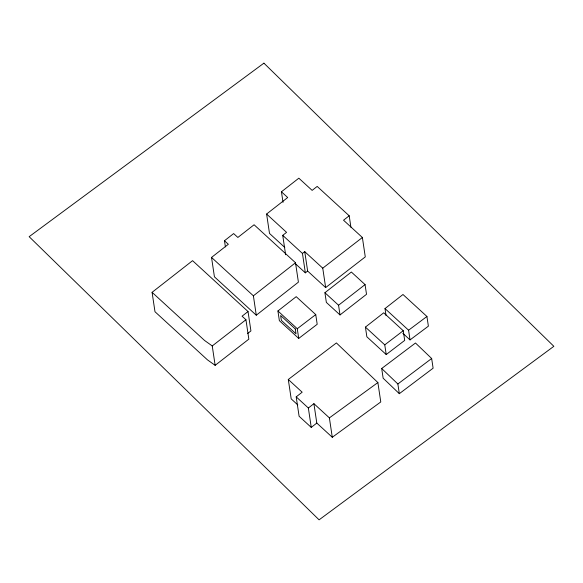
<?xml version="1.0" encoding="UTF-8"?>
<svg xmlns="http://www.w3.org/2000/svg" width="583" height="583" viewBox="0 0 583 583"><rect width="100%" height="100%" fill="white"/><g stroke="black" fill="none" stroke-linecap="round" stroke-linejoin="round"><path stroke-width="0.87" d="M295.508 262.751L298.409 282.15L256.28 315.214L253.386 295.821L295.508 262.751L254.093 224.761L237.864 237.449L233.637 233.572L224.477 240.728L225.402 246.901M248.03 311.533L242.069 316.197L245.939 319.746L248.839 339.146L215.142 365.337L207.468 359.864L154.983 311.723L152.083 292.323L192.572 260.667L248.03 311.533L250.923 330.933L247.615 333.52M283.025 202.367L281.443 191.785L298.839 178.187L312.131 190.379L317.188 186.422L349.202 215.79L350.915 227.246M284.81 247.469L269.499 233.426L266.606 214.034L287.703 197.528L281.443 191.785M256.28 315.214L214.427 276.823L211.527 257.424L228.339 244.277L224.477 240.728M285.626 254.749L282.726 235.35L286.566 232.347L266.606 214.034M349.202 215.79L343.533 220.214L362.378 237.5L365.279 256.899L325.657 287.579L307.642 271.051L304.741 251.659L302.453 253.452L305.354 272.844L307.642 271.051M277.916 310.972L296.208 296.667L315.746 314.587L317.196 324.286L298.722 338.424L279.366 320.672L277.916 310.972L297.272 328.725L298.722 338.424M324.906 292.717L351.36 272.028L365.067 284.599L366.518 294.298L340.013 314.937L326.356 302.409L324.906 292.717L338.563 305.237L340.013 314.937M386.055 315.629L384.999 308.575L402.984 294.51L426.931 316.474L428.381 326.174L410.038 339.904L402.831 333.294M365.417 327.099L383.709 312.801L403.239 330.721L404.689 340.414L386.216 354.551L366.86 336.799L365.417 327.099L384.765 344.859L386.216 354.551M311.249 427.405L299.101 416.255L296.2 396.863L302.162 392.199L288.293 379.482L336.406 342.935L377.879 382.557L380.779 401.949L332.281 437.272L316.802 423.069L313.902 403.669L308.356 408.013L311.249 427.405L316.802 423.069M338.563 305.237L365.067 284.599M215.142 365.337L212.248 345.945L245.939 319.746M325.657 287.579L322.756 268.18L362.378 237.5M297.272 328.725L315.746 314.587M384.765 344.859L403.239 330.721M381.69 368.5L415.482 343.015L431.66 358.501L433.111 368.201L399.319 393.685L383.14 378.192L381.69 368.5L397.868 383.986L399.319 393.685M397.868 383.986L431.66 358.501M410.038 339.904L408.588 330.211L426.931 316.474M332.281 437.272L329.388 417.873L377.879 382.557M212.248 345.945L204.567 340.472L152.083 292.323M384.999 308.575L408.588 330.211M304.741 251.659L322.756 268.18M282.726 235.35L302.453 253.452M295.486 263.793L305.354 272.844M211.527 257.424L253.386 295.821M313.902 403.669L329.388 417.873M296.2 396.863L308.356 408.013M297.796 404.93L291.194 398.874L288.293 379.482M263.91 63.161L29.15 236.683L319.09 519.839L553.85 346.317L263.91 63.161M295.275 328.958L280.634 315.534L281.363 320.38L295.996 333.811L295.275 328.958"/></g></svg>
